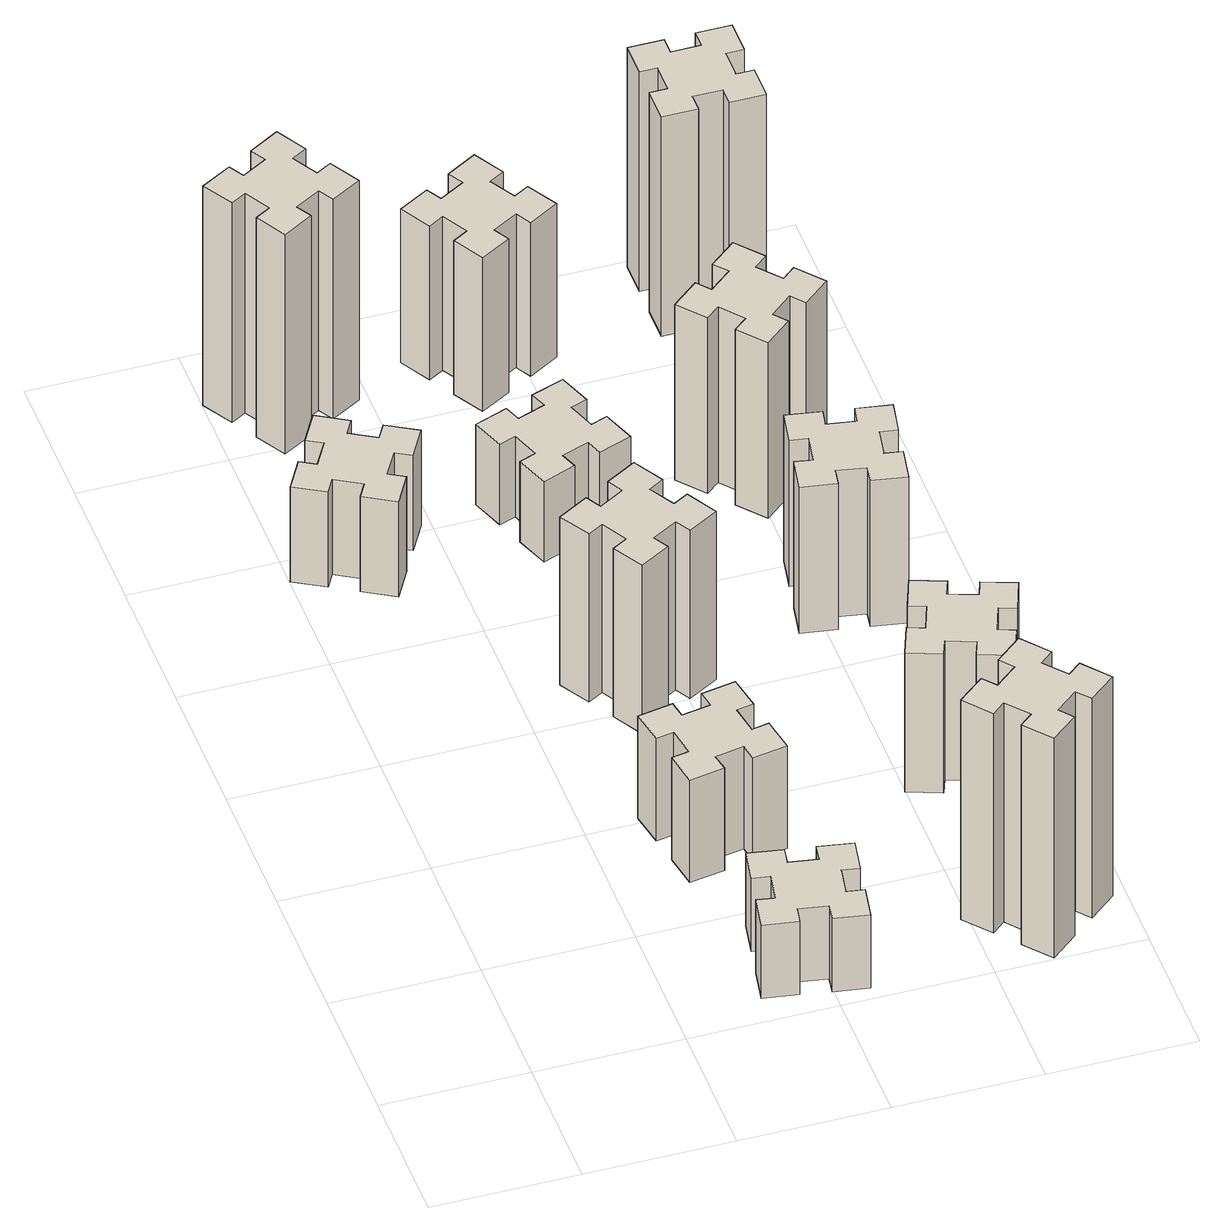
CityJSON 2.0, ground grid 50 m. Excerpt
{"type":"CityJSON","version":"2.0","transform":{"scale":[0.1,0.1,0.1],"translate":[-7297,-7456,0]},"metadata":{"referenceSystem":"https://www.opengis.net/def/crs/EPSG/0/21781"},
"CityObjects":{
"building1":{"type":"Building","attributes":{"class":"1000","function":"1000","usage":"1000","yearOfConstruction":2016,"roofType":"1000","measuredHeight":39,"storeysAboveGround":30,"storeysBelowGround":0},"geometry":[{"type":"Solid","lod":"1","boundaries":[[[[0,1,2,3,4,5,6,7,8,9,10,11,12,13,14,15,16,17,18,19]],[[17,16,20,21]],[[16,15,22,20]],[[15,14,23,22]],[[14,13,24,23]],[[13,12,25,24]],[[12,11,26,25]],[[11,10,27,26]],[[10,9,28,27]],[[9,8,29,28]],[[8,7,30,29]],[[7,6,31,30]],[[6,5,32,31]],[[5,4,33,32]],[[4,3,34,33]],[[3,2,35,34]],[[2,1,36,35]],[[1,0,37,36]],[[0,19,38,37]],[[19,18,39,38]],[[18,17,21,39]],[[24,25,26,27,28,29,30,31,32,33,34,35,36,37,38,39,21,20,22,23]]]]}]},
"building2":{"type":"Building","attributes":{"class":"1000","function":"1000","usage":"1000","yearOfConstruction":2016,"roofType":"1000","measuredHeight":30,"storeysAboveGround":30,"storeysBelowGround":0},"geometry":[{"type":"Solid","lod":"1","boundaries":[[[[40,41,42,43,44,45,46,47,48,49,50,51,52,53,54,55,56,57,58,59]],[[57,56,60,61]],[[56,55,62,60]],[[55,54,63,62]],[[54,53,64,63]],[[53,52,65,64]],[[52,51,66,65]],[[51,50,67,66]],[[50,49,68,67]],[[49,48,69,68]],[[48,47,70,69]],[[47,46,71,70]],[[46,45,72,71]],[[45,44,73,72]],[[44,43,74,73]],[[43,42,75,74]],[[42,41,76,75]],[[41,40,77,76]],[[40,59,78,77]],[[59,58,79,78]],[[58,57,61,79]],[[64,65,66,67,68,69,70,71,72,73,74,75,76,77,78,79,61,60,62,63]]]]}]},
"building3":{"type":"Building","attributes":{"class":"1000","function":"1000","usage":"1000","yearOfConstruction":2016,"roofType":"1000","measuredHeight":42,"storeysAboveGround":30,"storeysBelowGround":0},"geometry":[{"type":"Solid","lod":"1","boundaries":[[[[80,81,82,83,84,85,86,87,88,89,90,91,92,93,94,95,96,97,98,99]],[[97,96,100,101]],[[96,95,102,100]],[[95,94,103,102]],[[94,93,104,103]],[[93,92,105,104]],[[92,91,106,105]],[[91,90,107,106]],[[90,89,108,107]],[[89,88,109,108]],[[88,87,110,109]],[[87,86,111,110]],[[86,85,112,111]],[[85,84,113,112]],[[84,83,114,113]],[[83,82,115,114]],[[82,81,116,115]],[[81,80,117,116]],[[80,99,118,117]],[[99,98,119,118]],[[98,97,101,119]],[[104,105,106,107,108,109,110,111,112,113,114,115,116,117,118,119,101,100,102,103]]]]}]},
"building4":{"type":"Building","attributes":{"class":"1000","function":"1000","usage":"1000","yearOfConstruction":2016,"roofType":"1000","measuredHeight":90,"storeysAboveGround":30,"storeysBelowGround":0},"geometry":[{"type":"Solid","lod":"1","boundaries":[[[[120,121,122,123,124,125,126,127,128,129,130,131,132,133,134,135,136,137,138,139]],[[137,136,140,141]],[[136,135,142,140]],[[135,134,143,142]],[[134,133,144,143]],[[133,132,145,144]],[[132,131,146,145]],[[131,130,147,146]],[[130,129,148,147]],[[129,128,149,148]],[[128,127,150,149]],[[127,126,151,150]],[[126,125,152,151]],[[125,124,153,152]],[[124,123,154,153]],[[123,122,155,154]],[[122,121,156,155]],[[121,120,157,156]],[[120,139,158,157]],[[139,138,159,158]],[[138,137,141,159]],[[144,145,146,147,148,149,150,151,152,153,154,155,156,157,158,159,141,140,142,143]]]]}]},
"building5":{"type":"Building","attributes":{"class":"1000","function":"1000","usage":"1000","yearOfConstruction":2016,"roofType":"1000","measuredHeight":69,"storeysAboveGround":30,"storeysBelowGround":0},"geometry":[{"type":"Solid","lod":"1","boundaries":[[[[160,161,162,163,164,165,166,167,168,169,170,171,172,173,174,175,176,177,178,179]],[[177,176,180,181]],[[176,175,182,180]],[[175,174,183,182]],[[174,173,184,183]],[[173,172,185,184]],[[172,171,186,185]],[[171,170,187,186]],[[170,169,188,187]],[[169,168,189,188]],[[168,167,190,189]],[[167,166,191,190]],[[166,165,192,191]],[[165,164,193,192]],[[164,163,194,193]],[[163,162,195,194]],[[162,161,196,195]],[[161,160,197,196]],[[160,179,198,197]],[[179,178,199,198]],[[178,177,181,199]],[[184,185,186,187,188,189,190,191,192,193,194,195,196,197,198,199,181,180,182,183]]]]}]},
"building6":{"type":"Building","attributes":{"class":"1000","function":"1000","usage":"1000","yearOfConstruction":2016,"roofType":"1000","measuredHeight":33,"storeysAboveGround":30,"storeysBelowGround":0},"geometry":[{"type":"Solid","lod":"1","boundaries":[[[[200,201,202,203,204,205,206,207,208,209,210,211,212,213,214,215,216,217,218,219]],[[217,216,220,221]],[[216,215,222,220]],[[215,214,223,222]],[[214,213,224,223]],[[213,212,225,224]],[[212,211,226,225]],[[211,210,227,226]],[[210,209,228,227]],[[209,208,229,228]],[[208,207,230,229]],[[207,206,231,230]],[[206,205,232,231]],[[205,204,233,232]],[[204,203,234,233]],[[203,202,235,234]],[[202,201,236,235]],[[201,200,237,236]],[[200,219,238,237]],[[219,218,239,238]],[[218,217,221,239]],[[224,225,226,227,228,229,230,231,232,233,234,235,236,237,238,239,221,220,222,223]]]]}]},
"building7":{"type":"Building","attributes":{"class":"1000","function":"1000","usage":"1000","yearOfConstruction":2016,"roofType":"1000","measuredHeight":90,"storeysAboveGround":30,"storeysBelowGround":0},"geometry":[{"type":"Solid","lod":"1","boundaries":[[[[240,241,242,243,244,245,246,247,248,249,250,251,252,253,254,255,256,257,258,259]],[[257,256,260,261]],[[256,255,262,260]],[[255,254,263,262]],[[254,253,264,263]],[[253,252,265,264]],[[252,251,266,265]],[[251,250,267,266]],[[250,249,268,267]],[[249,248,269,268]],[[248,247,270,269]],[[247,246,271,270]],[[246,245,272,271]],[[245,244,273,272]],[[244,243,274,273]],[[243,242,275,274]],[[242,241,276,275]],[[241,240,277,276]],[[240,259,278,277]],[[259,258,279,278]],[[258,257,261,279]],[[264,265,266,267,268,269,270,271,272,273,274,275,276,277,278,279,261,260,262,263]]]]}]},
"building8":{"type":"Building","attributes":{"class":"1000","function":"1000","usage":"1000","yearOfConstruction":2016,"roofType":"1000","measuredHeight":63,"storeysAboveGround":30,"storeysBelowGround":0},"geometry":[{"type":"Solid","lod":"1","boundaries":[[[[280,281,282,283,284,285,286,287,288,289,290,291,292,293,294,295,296,297,298,299]],[[297,296,300,301]],[[296,295,302,300]],[[295,294,303,302]],[[294,293,304,303]],[[293,292,305,304]],[[292,291,306,305]],[[291,290,307,306]],[[290,289,308,307]],[[289,288,309,308]],[[288,287,310,309]],[[287,286,311,310]],[[286,285,312,311]],[[285,284,313,312]],[[284,283,314,313]],[[283,282,315,314]],[[282,281,316,315]],[[281,280,317,316]],[[280,299,318,317]],[[299,298,319,318]],[[298,297,301,319]],[[304,305,306,307,308,309,310,311,312,313,314,315,316,317,318,319,301,300,302,303]]]]}]},
"building9":{"type":"Building","attributes":{"class":"1000","function":"1000","usage":"1000","yearOfConstruction":2016,"roofType":"1000","measuredHeight":57,"storeysAboveGround":30,"storeysBelowGround":0},"geometry":[{"type":"Solid","lod":"1","boundaries":[[[[320,321,322,323,324,325,326,327,328,329,330,331,332,333,334,335,336,337,338,339]],[[337,336,340,341]],[[336,335,342,340]],[[335,334,343,342]],[[334,333,344,343]],[[333,332,345,344]],[[332,331,346,345]],[[331,330,347,346]],[[330,329,348,347]],[[329,328,349,348]],[[328,327,350,349]],[[327,326,351,350]],[[326,325,352,351]],[[325,324,353,352]],[[324,323,354,353]],[[323,322,355,354]],[[322,321,356,355]],[[321,320,357,356]],[[320,339,358,357]],[[339,338,359,358]],[[338,337,341,359]],[[344,345,346,347,348,349,350,351,352,353,354,355,356,357,358,359,341,340,342,343]]]]}]},
"building10":{"type":"Building","attributes":{"class":"1000","function":"1000","usage":"1000","yearOfConstruction":2016,"roofType":"1000","measuredHeight":60,"storeysAboveGround":30,"storeysBelowGround":0},"geometry":[{"type":"Solid","lod":"1","boundaries":[[[[360,361,362,363,364,365,366,367,368,369,370,371,372,373,374,375,376,377,378,379]],[[377,376,380,381]],[[376,375,382,380]],[[375,374,383,382]],[[374,373,384,383]],[[373,372,385,384]],[[372,371,386,385]],[[371,370,387,386]],[[370,369,388,387]],[[369,368,389,388]],[[368,367,390,389]],[[367,366,391,390]],[[366,365,392,391]],[[365,364,393,392]],[[364,363,394,393]],[[363,362,395,394]],[[362,361,396,395]],[[361,360,397,396]],[[360,379,398,397]],[[379,378,399,398]],[[378,377,381,399]],[[384,385,386,387,388,389,390,391,392,393,394,395,396,397,398,399,381,380,382,383]]]]}]},
"building11":{"type":"Building","attributes":{"class":"1000","function":"1000","usage":"1000","yearOfConstruction":2016,"roofType":"1000","measuredHeight":72,"storeysAboveGround":30,"storeysBelowGround":0},"geometry":[{"type":"Solid","lod":"1","boundaries":[[[[400,401,402,403,404,405,406,407,408,409,410,411,412,413,414,415,416,417,418,419]],[[417,416,420,421]],[[416,415,422,420]],[[415,414,423,422]],[[414,413,424,423]],[[413,412,425,424]],[[412,411,426,425]],[[411,410,427,426]],[[410,409,428,427]],[[409,408,429,428]],[[408,407,430,429]],[[407,406,431,430]],[[406,405,432,431]],[[405,404,433,432]],[[404,403,434,433]],[[403,402,435,434]],[[402,401,436,435]],[[401,400,437,436]],[[400,419,438,437]],[[419,418,439,438]],[[418,417,421,439]],[[424,425,426,427,428,429,430,431,432,433,434,435,436,437,438,439,421,420,422,423]]]]}]},
"building12":{"type":"Building","attributes":{"class":"1000","function":"1000","usage":"1000","yearOfConstruction":2016,"roofType":"1000","measuredHeight":90,"storeysAboveGround":30,"storeysBelowGround":0},"geometry":[{"type":"Solid","lod":"1","boundaries":[[[[440,441,442,443,444,445,446,447,448,449,450,451,452,453,454,455,456,457,458,459]],[[457,456,460,461]],[[456,455,462,460]],[[455,454,463,462]],[[454,453,464,463]],[[453,452,465,464]],[[452,451,466,465]],[[451,450,467,466]],[[450,449,468,467]],[[449,448,469,468]],[[448,447,470,469]],[[447,446,471,470]],[[446,445,472,471]],[[445,444,473,472]],[[444,443,474,473]],[[443,442,475,474]],[[442,441,476,475]],[[441,440,477,476]],[[440,459,478,477]],[[459,458,479,478]],[[458,457,461,479]],[[464,465,466,467,468,469,470,471,472,473,474,475,476,477,478,479,461,460,462,463]]]]}]}
},
"vertices":[
[306,2367,0],[356,2454,0],[408,2424,0],[468,2528,0],[364,2588,0],[334,2536,0],[247,2586,0],[277,2638,0],[173,2698,0],[113,2594,0],[165,2564,0],[115,2477,0],[63,2507,0],[3,2403,0],[107,2343,0],[137,2395,0],[224,2345,0],[194,2293,0],[298,2233,0],[358,2337,0],[224,2345,390],[194,2293,390],[137,2395,390],[107,2343,390],[3,2403,390],[63,2507,390],[115,2477,390],[165,2564,390],[113,2594,390],[173,2698,390],[277,2638,390],[247,2586,390],[334,2536,390],[364,2588,390],[468,2528,390],[408,2424,390],[356,2454,390],[306,2367,390],[358,2337,390],[298,2233,390],
[876,314,0],[858,215,0],[799,226,0],[778,107,0],[897,87,0],[907,146,0],[1005,128,0],[995,69,0],[1113,48,0],[1134,167,0],[1075,177,0],[1092,275,0],[1151,265,0],[1172,383,0],[1054,404,0],[1044,345,0],[945,362,0],[956,421,0],[837,442,0],[817,324,0],[945,362,300],[956,421,300],[1044,345,300],[1054,404,300],[1172,383,300],[1151,265,300],[1092,275,300],[1075,177,300],[1134,167,300],[1113,48,300],[995,69,300],[1005,128,300],[907,146,300],[897,87,300],[778,107,300],[799,226,300],[858,215,300],[876,314,300],[817,324,300],[837,442,300],
[905,1002,0],[807,985,0],[797,1044,0],[678,1023,0],[699,905,0],[758,915,0],[776,817,0],[717,807,0],[737,688,0],[856,709,0],[845,768,0],[944,786,0],[954,727,0],[1072,747,0],[1051,866,0],[992,855,0],[975,954,0],[1034,964,0],[1013,1082,0],[895,1061,0],[975,954,420],[1034,964,420],[992,855,420],[1051,866,420],[1072,747,420],[954,727,420],[944,786,420],[845,768,420],[856,709,420],[737,688,420],[717,807,420],[776,817,420],[758,915,420],[699,905,420],[678,1023,420],[797,1044,420],[807,985,420],[905,1002,420],[895,1061,420],[1013,1082,420],
[224,3326,0],[137,3276,0],[107,3328,0],[3,3268,0],[63,3164,0],[115,3194,0],[165,3107,0],[113,3077,0],[173,2973,0],[277,3033,0],[247,3085,0],[334,3135,0],[364,3083,0],[468,3143,0],[408,3247,0],[356,3217,0],[306,3304,0],[358,3334,0],[298,3438,0],[194,3378,0],[306,3304,900],[358,3334,900],[356,3217,900],[408,3247,900],[468,3143,900],[364,3083,900],[334,3135,900],[247,3085,900],[277,3033,900],[173,2973,900],[113,3077,900],[165,3107,900],[115,3194,900],[63,3164,900],[3,3268,900],[107,3328,900],[137,3276,900],[224,3326,900],[194,3378,900],[298,3438,900],
[755,1614,0],[805,1527,0],[753,1497,0],[813,1393,0],[917,1453,0],[887,1505,0],[974,1555,0],[1004,1503,0],[1108,1563,0],[1048,1667,0],[996,1637,0],[946,1724,0],[998,1754,0],[938,1858,0],[834,1798,0],[864,1746,0],[777,1696,0],[747,1748,0],[643,1688,0],[703,1584,0],[777,1696,690],[747,1748,690],[864,1746,690],[834,1798,690],[938,1858,690],[998,1754,690],[946,1724,690],[996,1637,690],[1048,1667,690],[1108,1563,690],[1004,1503,690],[974,1555,690],[887,1505,690],[917,1453,690],[813,1393,690],[753,1497,690],[805,1527,690],[755,1614,690],[703,1584,690],[643,1688,690],
[866,2345,0],[960,2379,0],[980,2323,0],[1093,2364,0],[1052,2477,0],[996,2456,0],[962,2550,0],[1018,2570,0],[977,2683,0],[864,2642,0],[885,2586,0],[791,2552,0],[770,2608,0],[657,2567,0],[699,2454,0],[755,2475,0],[789,2381,0],[733,2360,0],[774,2247,0],[887,2289,0],[789,2381,330],[733,2360,330],[755,2475,330],[699,2454,330],[657,2567,330],[770,2608,330],[791,2552,330],[885,2586,330],[864,2642,330],[977,2683,330],[1018,2570,330],[962,2550,330],[996,2456,330],[1052,2477,330],[1093,2364,330],[980,2323,330],[960,2379,330],[866,2345,330],[887,2289,330],[774,2247,330],
[1748,129,0],[1824,193,0],[1863,147,0],[1955,224,0],[1878,316,0],[1832,278,0],[1767,354,0],[1813,393,0],[1736,485,0],[1644,408,0],[1683,362,0],[1606,297,0],[1568,343,0],[1476,266,0],[1553,174,0],[1599,213,0],[1663,136,0],[1617,98,0],[1694,6,0],[1786,83,0],[1663,136,900],[1617,98,900],[1599,213,900],[1553,174,900],[1476,266,900],[1568,343,900],[1606,297,900],[1683,362,900],[1644,408,900],[1736,485,900],[1813,393,900],[1767,354,900],[1832,278,900],[1878,316,900],[1955,224,900],[1863,147,900],[1824,193,900],[1748,129,900],[1786,83,900],[1694,6,900],
[996,3217,0],[946,3304,0],[998,3334,0],[938,3438,0],[834,3378,0],[864,3326,0],[777,3276,0],[747,3328,0],[643,3268,0],[703,3164,0],[755,3194,0],[805,3107,0],[753,3077,0],[813,2973,0],[917,3033,0],[887,3085,0],[974,3135,0],[1004,3083,0],[1108,3143,0],[1048,3247,0],[974,3135,630],[1004,3083,630],[887,3085,630],[917,3033,630],[813,2973,630],[753,3077,630],[805,3107,630],[755,3194,630],[703,3164,630],[643,3268,630],[747,3328,630],[777,3276,630],[864,3326,630],[834,3378,630],[938,3438,630],[998,3334,630],[946,3304,630],[996,3217,630],[1048,3247,630],[1108,3143,630],
[1631,899,0],[1725,865,0],[1704,809,0],[1817,767,0],[1858,880,0],[1802,901,0],[1836,995,0],[1892,974,0],[1933,1087,0],[1820,1128,0],[1800,1072,0],[1706,1106,0],[1727,1162,0],[1614,1203,0],[1573,1090,0],[1629,1070,0],[1595,976,0],[1539,997,0],[1497,884,0],[1610,843,0],[1595,976,570],[1539,997,570],[1629,1070,570],[1573,1090,570],[1614,1203,570],[1727,1162,570],[1706,1106,570],[1800,1072,570],[1820,1128,570],[1933,1087,570],[1892,974,570],[1836,995,570],[1802,901,570],[1858,880,570],[1817,767,570],[1704,809,570],[1725,865,570],[1631,899,570],[1610,843,570],[1497,884,570],
[1547,1726,0],[1645,1708,0],[1635,1649,0],[1753,1628,0],[1774,1747,0],[1715,1757,0],[1732,1855,0],[1791,1845,0],[1812,1963,0],[1694,1984,0],[1684,1925,0],[1585,1942,0],[1596,2001,0],[1477,2022,0],[1457,1904,0],[1516,1894,0],[1498,1795,0],[1439,1806,0],[1418,1687,0],[1537,1667,0],[1498,1795,600],[1439,1806,600],[1516,1894,600],[1457,1904,600],[1477,2022,600],[1596,2001,600],[1585,1942,600],[1684,1925,600],[1694,1984,600],[1812,1963,600],[1791,1845,600],[1732,1855,600],[1715,1757,600],[1774,1747,600],[1753,1628,600],[1635,1649,600],[1645,1708,600],[1547,1726,600],[1537,1667,600],[1418,1687,600],
[1399,2433,0],[1463,2356,0],[1417,2318,0],[1494,2226,0],[1586,2303,0],[1548,2349,0],[1624,2413,0],[1663,2367,0],[1755,2444,0],[1678,2536,0],[1632,2498,0],[1567,2574,0],[1613,2613,0],[1536,2705,0],[1444,2628,0],[1483,2582,0],[1406,2517,0],[1368,2563,0],[1276,2486,0],[1353,2394,0],[1406,2517,720],[1368,2563,720],[1483,2582,720],[1444,2628,720],[1536,2705,720],[1613,2613,720],[1567,2574,720],[1632,2498,720],[1678,2536,720],[1755,2444,720],[1663,2367,720],[1624,2413,720],[1548,2349,720],[1586,2303,720],[1494,2226,720],[1417,2318,720],[1463,2356,720],[1399,2433,720],[1353,2394,720],[1276,2486,720],
[1565,3195,0],[1665,3195,0],[1665,3135,0],[1785,3135,0],[1785,3255,0],[1725,3255,0],[1725,3355,0],[1785,3355,0],[1785,3475,0],[1665,3475,0],[1665,3415,0],[1565,3415,0],[1565,3475,0],[1445,3475,0],[1445,3355,0],[1505,3355,0],[1505,3255,0],[1445,3255,0],[1445,3135,0],[1565,3135,0],[1505,3255,900],[1445,3255,900],[1505,3355,900],[1445,3355,900],[1445,3475,900],[1565,3475,900],[1565,3415,900],[1665,3415,900],[1665,3475,900],[1785,3475,900],[1785,3355,900],[1725,3355,900],[1725,3255,900],[1785,3255,900],[1785,3135,900],[1665,3135,900],[1665,3195,900],[1565,3195,900],[1565,3135,900],[1445,3135,900]
]}
